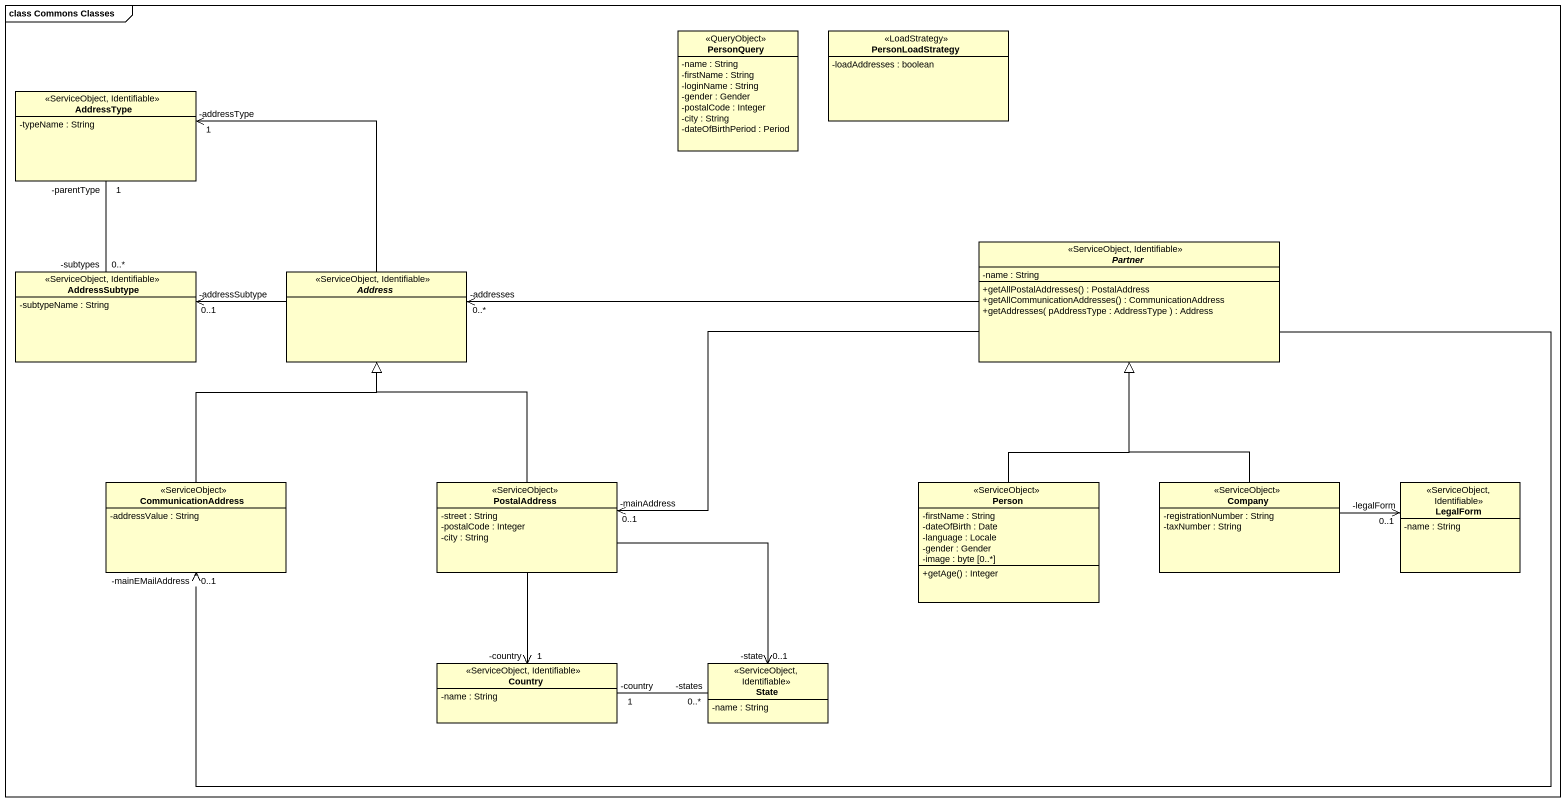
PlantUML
@startuml
mainframe class Commons Classes
hide circle
hide empty members
skinparam classAttributeIconSize 0
class PersonQuery <<QueryObject>> {
  -name : String
  -firstName : String
  -loginName : String
  -gender : Gender
  -postalCode : Integer
  -city : String
  -dateOfBirthPeriod : Period
}
class PersonLoadStrategy <<LoadStrategy>> {
  -loadAddresses : boolean
}
class AddressType <<ServiceObject, Identifiable>> {
  -typeName : String
}
abstract class Partner <<ServiceObject, Identifiable>> {
  -name : String
  +getAllPostalAddresses() : PostalAddress
  +getAllCommunicationAddresses() : CommunicationAddress
  +getAddresses( pAddressType : AddressType ) : Address
}
class AddressSubtype <<ServiceObject, Identifiable>> {
  -subtypeName : String
}
abstract class Address <<ServiceObject, Identifiable>>
class CommunicationAddress <<ServiceObject>> {
  -addressValue : String
}
class PostalAddress <<ServiceObject>> {
  -street : String
  -postalCode : Integer
  -city : String
}
class "Person" as Person_ <<ServiceObject>> {
  -firstName : String
  -dateOfBirth : Date
  -language : Locale
  -gender : Gender
  -image : byte [0..*]
  +getAge() : Integer
}
class Company <<ServiceObject>> {
  -registrationNumber : String
  -taxNumber : String
}
class LegalForm <<ServiceObject, Identifiable>> {
  -name : String
}
class Country <<ServiceObject, Identifiable>> {
  -name : String
}
class "State" as State_ <<ServiceObject, Identifiable>> {
  -name : String
}
AddressType "-parentType\n1" -- "-subtypes\n0..*" AddressSubtype
Partner -left-> "-addresses\n0..*" Address
Partner -left-> "-mainEMailAddress\n0..1" CommunicationAddress
Partner -left-> "0..1\n-mainAddress" PostalAddress
Address -up-> "-addressType\n1" AddressType
Address -left-> "-addressSubtype\n0..1" AddressSubtype
CommunicationAddress -up-|> Address
PostalAddress -up-|> Address
PostalAddress --> "-country\n1" Country
PostalAddress --> "-state\n0..1" State_
Person_ -up-|> Partner
Company -up-|> Partner
Company -right-> "0..1\n-legalForm" LegalForm
State_ "-states\n0..*" -left- "-country\n1" Country
@enduml
